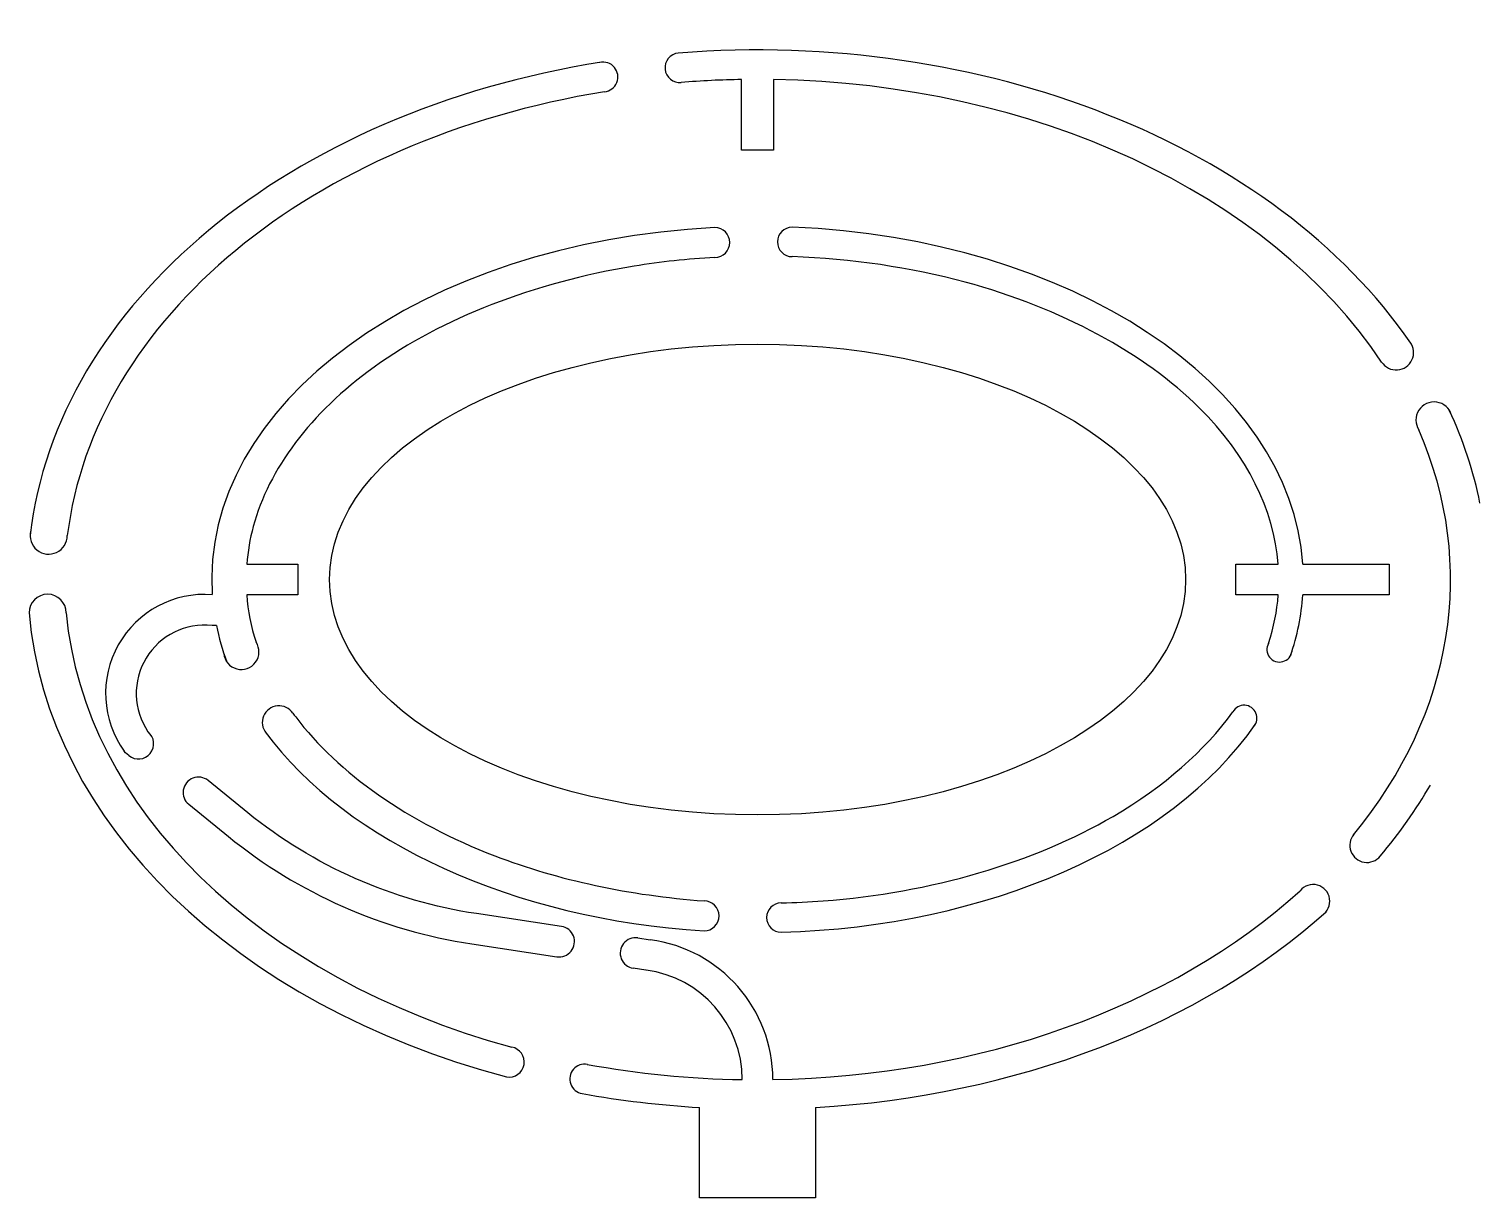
# Model space of a CAD drawing. Header units: inches. Extents: x -1.88 to 1.07, y -0.98 to 1.4.
import ezdxf

# ---------------------------------------------------------------- set-up
doc = ezdxf.new("R2010")
doc.units = ezdxf.units.IN
doc.layers.get('0').update_dxf_attribs({"linetype": 'CONTINUOUS'})

msp = doc.modelspace()

# ---------------------------------------------------------------- linework, layer by layer
for p, q in [((-0.4309, 1.1526), (-0.4309, 1.2969)), ((-0.3659, 1.2969), (-0.3659, 1.1526)), ((-0.3659, 1.1526), (-0.4309, 1.1526)), ((-1.4397, 0.3085), (-1.3358, 0.3085)), ((-1.3358, 0.3085), (-1.3358, 0.246)), ((0.5762, 0.2457), (0.5762, 0.3087)), ((0.5762, 0.3087), (0.6629, 0.3087)), ((0.713, 0.3087), (0.8887, 0.3087)), ((0.8887, 0.3087), (0.8887, 0.2457)), ((-1.3358, 0.246), (-1.4398, 0.246)), ((0.6629, 0.2457), (0.5762, 0.2457)), ((0.8887, 0.2457), (0.713, 0.2457)), ((-1.5084, 0.1835), (-1.5101, 0.1836)), ((-1.5015, 0.1835), (-1.5084, 0.1835)), ((-1.641, -0.0332), (-1.6408, -0.0334)), ((-1.687, -0.0763), (-1.6895, -0.0729)), ((-1.6802, -0.0819), (-1.687, -0.0763)), ((-0.6425, -0.4537), (-0.6171, -0.4575)), ((-0.6259, -0.5194), (-0.6518, -0.5155)), ((-0.6256, -0.5194), (-0.6259, -0.5194)), ((-0.5165, -0.984), (-0.5165, -0.7994)), ((-0.2803, -0.7994), (-0.2803, -0.984)), ((-0.2803, -0.984), (-0.5165, -0.984))]:
    msp.add_line(p, q)
msp.add_lwpolyline([(-1.4771, -0.2468, 0.133853), (-0.9808, -0.4659), (-0.8075, -0.492, 1), (-0.7982, -0.4302), (-0.9715, -0.4041, -0.133853), (-1.4377, -0.1983), (-1.5185, -0.1326, 1), (-1.5579, -0.1812)], format="xyb", close=True)
msp.add_lwpolyline([(-0.756, -0.7711)], close=True)
for centre, radius, start, end in [((-0.7134, 1.3021), 0.0303, -84.3154, 102.4695), ((-0.5571, 1.3209), 0.0301, 95.6846, 275.6846), ((-0.4854, 0.9646), 0.0304, -90, 90), ((-0.3279, 0.9657), 0.03, 90, 270), ((0.9033, 0.7401), 0.0355, -146.9401, 36.0769), ((0.9805, 0.6024), 0.037, 16.1149, 213.0599), ((-1.8434, 0.3669), 0.0379, -193.756, 0), ((-1.8456, 0.2094), 0.0378, 0, 180), ((-1.5254, 0.0449), 0.202, 85.6045, 215.6991), ((-1.5254, 0.0449), 0.1395, 83.726, 214.0684), ((-1.4506, 0.1296), 0.0359, -175.1071, 33.69), ((0.6655, 0.1346), 0.0257, 150.8664, 352.5671), ((-1.3739, -0.0143), 0.0341, 33.6901, 219.4773), ((0.5933, -0.0054), 0.0262, -40.9604, 150.8664), ((-1.6605, -0.0576), 0.0312, -129.0704, 50.9296), ((0.8436, -0.2649), 0.0348, 139.8819, 321.3402), ((0.7339, -0.3788), 0.0341, -57.8021, 141.3402), ((-0.5076, -0.4087), 0.0306, -90, 90), ((-0.3501, -0.4122), 0.0299, 90, 270), ((-0.6471, -0.4846), 0.0313, 81.4252, 261.4252), ((-0.6549, -0.7428), 0.2878, 0.0499, 82.4508), ((-0.6549, -0.7428), 0.2253, 0.0635, 82.5201), ((-0.9047, -0.7067), 0.0307, -99.7618, 80.2382), ((-0.9047, -0.7067), 0.0307, 249.8311, 249.8349), ((-0.7509, -0.7413), 0.0303, 78.9764, 260.2382)]:
    msp.add_arc(centre, radius, start, end)
for major_axis, ratio, start_param, end_param in [((1.488, 0), 0.725809, 0.46283, 1.679631), ((1.488, 0), 0.725809, 1.786193, 3.058454), ((-1.4125, 0), 0.722116, 4.935137, 6.195144), ((-1.4125, 0), 0.722116, 4.7354, 4.822821), ((-1.4125, 0), 0.722116, 3.591422, 4.689378), ((-1.1125, 0), 0.647183, 4.79068, 6.326006), ((-1.1125, 0), 0.647183, 3.185357, 4.649004), ((1.488, 0), 0.725809, 0.144561, 0.325481), ((-1.4125, 0), 0.722116, 2.606214, 3.445259), ((-1.1125, 0), 0.647183, 2.924415, 3.097829), ((1.488, 0), 0.725809, 3.204406, 4.361466), ((-1.4125, 0), 0.722116, 0.066514, 1.208137), ((-1.1125, 0), 0.647183, 0.130579, 0.234756), ((-1.1125, 0), 0.647183, 1.614204, 2.718827), ((-1.1125, 0), 0.647183, 0.445679, 1.472478), ((1.488, 0), 0.725809, 5.733954, 5.884542), ((-1.4125, 0), 0.722116, 1.592922, 2.469947), ((1.488, 0), 0.725809, 4.791848, 5.605282), ((-1.4125, 0), 0.722116, 1.322347, 1.548671), ((1.488, 0), 0.725809, 4.469687, 4.63293)]:
    msp.add_ellipse((-0.3984, 0.2772), major_axis=major_axis, ratio=ratio, start_param=start_param, end_param=end_param)
msp.add_ellipse((-0.3984, 0.2772), major_axis=(-0.8725, 0), ratio=0.550134)
for points, knots in [([(-0.4854, 0.9342), (-0.541, 0.931), (-0.5961, 0.925), (-0.6501, 0.9162), (-0.8548, 0.8829), (-1.0423, 0.8093), (-1.1798, 0.7105), (-1.3104, 0.6167), (-1.395, 0.5018), (-1.4264, 0.3853), (-1.4333, 0.3598), (-1.4377, 0.3342), (-1.4397, 0.3085)], [-1.480323, -1.480323, -1.480323, -1.480323, -1.324432, -1.324432, -1.324432, -0.733502, -0.733502, -0.733502, -0.172665, -0.172665, -0.172665, -0.050001, -0.050001, -0.050001, -0.050001]), ([(0.6629, 0.3087), (0.6542, 0.4189), (0.6002, 0.5294), (0.502, 0.6272), (0.3902, 0.7384), (0.2212, 0.8306), (0.0244, 0.8837), (-0.087, 0.9138), (-0.2069, 0.9313), (-0.3279, 0.9357)], [-3.091422, -3.091422, -3.091422, -3.091422, -2.565084, -2.565084, -2.565084, -1.966134, -1.966134, -1.966134, -1.627182, -1.627182, -1.627182, -1.627182]), ([(-1.3456, 0.0046), (-1.3437, 0.002), (-1.3418, -0.0005), (-1.3398, -0.0031), (-1.2536, -0.1171), (-1.111, -0.2184), (-0.9339, -0.2863), (-0.8048, -0.3357), (-0.6581, -0.3671), (-0.5076, -0.3782)], [0.442023, 0.442023, 0.442023, 0.442023, 0.455156, 0.455156, 0.455156, 1.036063, 1.036063, 1.036063, 1.459448, 1.459448, 1.459448, 1.459448]), ([(-0.3501, -0.3823), (-0.3216, -0.3817), (-0.2932, -0.3803), (-0.2649, -0.3782), (-0.0451, -0.3617), (0.1654, -0.2996), (0.3263, -0.2057), (0.4304, -0.145), (0.5131, -0.0716), (0.5704, 0.0073)], [1.606439, 1.606439, 1.606439, 1.606439, 1.686147, 1.686147, 1.686147, 2.304514, 2.304514, 2.304514, 2.704162, 2.704162, 2.704162, 2.704162])]:
    msp.add_open_spline(points, degree=3, knots=knots)
for points in [[(-1.4398, 0.246), (-1.4373, 0.2136), (-1.431, 0.1814), (-1.4207, 0.1495)], [(0.6431, 0.1471), (0.6537, 0.1798), (0.6603, 0.2127), (0.6629, 0.2457)]]:
    msp.add_open_spline(points, degree=3)

doc.saveas('drawing.dxf')
